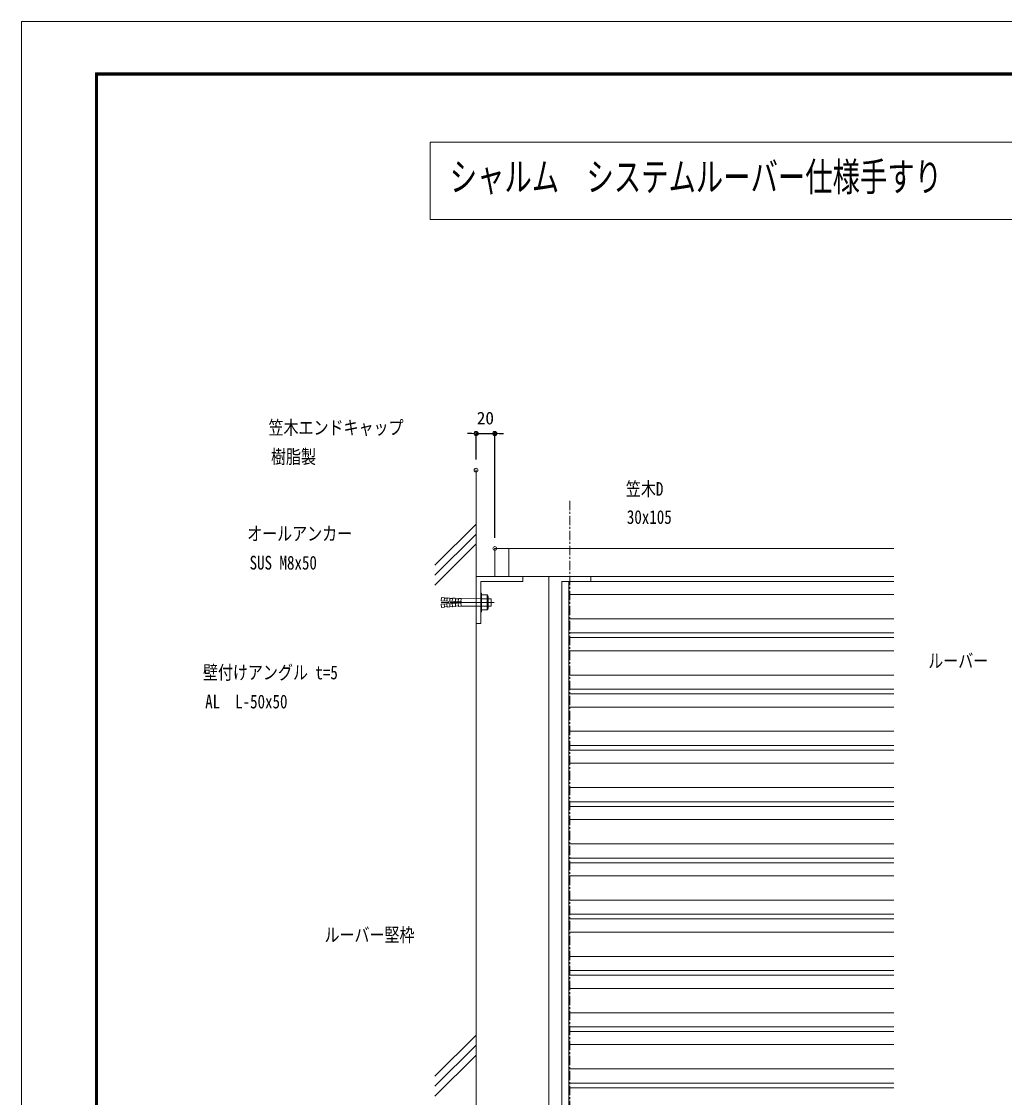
# Model space of a CAD drawing. Units: millimetres, scale not verified. Extents: x -1682 to 1682, y -1188 to 1188.
# Drawn here: x -1682 to -633, y 41 to 1188 of the extents above; entities that cross this region are included whole.
import ezdxf
from ezdxf.enums import TextEntityAlignment as Align

# ---------------------------------------------------------------- set-up
doc = ezdxf.new("R2010")
doc.units = ezdxf.units.MM
doc.header["$LTSCALE"] = 8
doc.header["$PDMODE"] = 32
doc.header["$PDSIZE"] = 4
doc.linetypes.add('USER1', pattern=[2, 1.25, -0.25, 0.25, -0.25])
doc.linetypes.add('USER4', pattern=[2.3, 2, -0.1, 0.1, -0.1])
for name, color, linetype, lineweight in [('0-0_0', 7, 'Continuous', 18), ('0-1_DEFPOINTS', 7, 'Continuous', 18), ('0-5_WAKU', 7, 'Continuous', 18), ('0-7_2躯体線', 4, 'Continuous', 18), ('0-8_3中心線', 2, 'USER1', 18), ('0-9_41ｱﾙﾐ', 6, 'Continuous', 18), ('0-B_42ｱﾙﾐ部品', 6, 'Continuous', 18), ('0-E_4アルミ', 6, 'Continuous', 18)]:
    doc.layers.add(name, color=color, linetype=linetype, lineweight=lineweight)
doc.layers.add('0-3_MOJI', color=7, linetype='Continuous')
doc.layers.add('1-7_1寸法', color=7, linetype='Continuous')
doc.styles.add('ＭＳ ゴシック', font='')
doc.styles.get('ＭＳ ゴシック').set_extended_font_data('MS Gothic')

# ---------------------------------------------------------------- blocks, each defined once
blk = doc.blocks.new('_ORIGIN2')
at = {"layer": '0-0_0'}
blk.add_line((-0.5, 0), (-1, 0), dxfattribs=at)
for radius in [0.5, 0.25]:
    blk.add_circle((0, 0), radius, dxfattribs=at)
blk = doc.blocks.new('D32')
at = {"layer": '0-1_DEFPOINTS'}
for p in [(-1131.733, -994.848), (-1151.733, -1033.855), (-1131.733, -1117.355)]:
    blk.add_point(p, dxfattribs=at)
at = {"layer": '1-7_1寸法'}
for p, q in [((-1156.333, -994.848), (-1160.933, -994.848)), ((-1151.733, -1022.355), (-1151.733, -994.848)), ((-1151.733, -994.848), (-1131.733, -994.848)), ((-1131.733, -1105.855), (-1131.733, -994.848)), ((-1127.133, -994.848), (-1122.533, -994.848))]:
    blk.add_line(p, q, dxfattribs=at)
at = {"layer": '1-7_1寸法', "xscale": 4.6, "yscale": 4.6}
blk.add_blockref('_ORIGIN2', (-1151.733, -994.848), dxfattribs=at)
at = {"layer": '1-7_1寸法', "xscale": 4.6, "yscale": 4.6, "rotation": 180}
blk.add_blockref('_ORIGIN2', (-1131.733, -994.848), dxfattribs=at)
at = {"layer": '1-7_1寸法', "style": 'ＭＳ ゴシック'}
blk.add_text('20', height=13.49, dxfattribs=at).set_placement((-1150.933, -989.098), align=Align.BOTTOM_LEFT)

msp = doc.modelspace()

# ---------------------------------------------------------------- linework, layer by layer
at = {"layer": '0-0_0'}
for p, q in [((-1177.178, 626.106), (-751.384, 626.106)), ((-1177.178, 626.106), (-1177.178, 596.106)), ((-1162.178, 626.106), (-1162.178, 596.106)), ((-1177.178, 596.106), (-751.384, 596.106)), ((-1119.678, -448.894), (-1119.678, 596.106)), ((-1074.678, 596.106), (-1074.678, 591.106))]:
    msp.add_line(p, q, dxfattribs=at)
msp.add_lwpolyline([(-515.289, 977.029), (-1246.265, 977.029), (-1246.265, 1059.355), (-515.289, 1059.355)], close=True, dxfattribs=at)
at = {"layer": '0-1_DEFPOINTS', "color": 5}
msp.add_line((1682, 1188), (-1682, 1188), dxfattribs=at)
msp.add_lwpolyline([(-1682, 1188), (-1682, -1188), (1682, -1188)], dxfattribs=at)
at = {"layer": '0-5_WAKU'}
for p, q in [((-1603.2, 1133.2), (-1603.2, -1129.2)), ((1599.2, 1133.2), (-1603.2, 1133.2)), ((-1602.6, 1132.6), (-1602.6, -1128.6)), ((1598.6, 1132.6), (-1602.6, 1132.6)), ((-1602, 1132), (-1602, -1128)), ((1598, 1132), (-1602, 1132)), ((-1601.4, 1131.4), (-1601.4, -1127.4)), ((1597.4, 1131.4), (-1601.4, 1131.4)), ((-1600.8, 1130.8), (-1600.8, -1126.8)), ((1596.8, 1130.8), (-1600.8, 1130.8))]:
    msp.add_line(p, q, dxfattribs=at)
at = {"layer": '0-7_2躯体線'}
for p, q in [((-1197.178, 709.606), (-1197.178, -598.894)), ((-1197.178, 652.162), (-1241.008, 608.332)), ((-1197.178, 641.554), (-1241.008, 597.724)), ((-1197.178, 630.945), (-1241.008, 587.115)), ((-1197.178, 107.227), (-1241.008, 63.397)), ((-1197.178, 96.619), (-1241.008, 52.789)), ((-1197.178, 86.01), (-1241.008, 42.18))]:
    msp.add_line(p, q, dxfattribs=at)
at = {"layer": '0-8_3中心線'}
for p, q in [((-1097.178, 677.086), (-1097.178, -598.894)), ((-1177.794, 568.606), (-1234.19, 568.606))]:
    msp.add_line(p, q, dxfattribs=at)
at = {"layer": '0-8_3中心線', "linetype": 'USER4'}
msp.add_line((-1177.794, 568.606), (-1224.592, 568.606), dxfattribs=at)
at = {"layer": '0-9_41ｱﾙﾐ'}
for p, q in [((-1234.19, 570.394), (-1233.991, 573.847)), ((-1230.979, 573.673), (-1233.991, 573.847)), ((-1230.979, 573.673), (-1231.179, 570.193)), ((-1192.178, 578.606), (-1192.178, 558.606)), ((-1191.192, 578.606), (-1192.178, 578.606)), ((-1191.192, 578.606), (-1191.192, 558.606)), ((-1185.192, 576.606), (-1191.192, 576.606)), ((-1185.192, 576.606), (-1185.192, 560.606)), ((-1184.192, 574.606), (-1184.192, 562.606)), ((-1212.738, 569.106), (-1234.192, 570.353)), ((-1212.738, 568.106), (-1234.192, 566.86)), ((-1234.19, 566.818), (-1233.991, 563.366)), ((-1230.979, 563.54), (-1233.991, 563.366)), ((-1230.979, 563.54), (-1231.179, 567.02)), ((-1228.012, 573.001), (-1231.007, 573.174)), ((-1228.012, 564.212), (-1231.007, 564.039)), ((-1227.984, 573.5), (-1228.184, 570.02)), ((-1227.984, 563.712), (-1228.184, 567.193)), ((-1224.989, 573.328), (-1227.984, 573.5)), ((-1224.989, 563.885), (-1227.984, 563.712)), ((-1224.989, 573.328), (-1225.189, 569.847)), ((-1224.989, 563.885), (-1225.189, 567.365)), ((-1222.356, 572.675), (-1225.017, 572.828)), ((-1222.356, 564.538), (-1225.017, 564.384)), ((-1222.356, 572.675), (-1224.933, 572.824)), ((-1222.356, 564.538), (-1224.933, 564.389)), ((-1222.328, 573.174), (-1222.528, 569.692)), ((-1222.328, 564.039), (-1222.528, 567.521)), ((-1219.333, 573.001), (-1222.328, 573.174)), ((-1219.333, 564.211), (-1222.328, 564.039)), ((-1218.999, 572.982), (-1221.994, 573.155)), ((-1218.999, 564.231), (-1221.994, 564.058)), ((-1218.999, 572.982), (-1219.199, 569.502)), ((-1218.999, 564.231), (-1219.199, 567.711)), ((-1216.366, 572.329), (-1219.027, 572.483)), ((-1216.032, 572.31), (-1219.027, 572.483)), ((-1216.032, 564.903), (-1219.027, 564.73)), ((-1216.366, 564.883), (-1219.027, 564.73)), ((-1216.004, 572.809), (-1216.204, 569.329)), ((-1216.004, 564.403), (-1216.204, 567.884)), ((-1213.008, 572.637), (-1216.004, 572.809)), ((-1213.008, 564.576), (-1216.004, 564.403)), ((-1192.178, 564.606), (-1213.24, 564.606)), ((-1213.21, 569.142), (-1213.008, 572.637)), ((-1213.21, 568.07), (-1213.008, 564.576)), ((-1192.178, 572.587), (-1213.008, 572.637)), ((-1212.738, 568.106), (-1212.738, 569.106)), ((-1185.192, 572.606), (-1191.192, 572.606)), ((-1185.192, 564.606), (-1191.192, 564.606)), ((-1180.995, 572.606), (-1184.192, 572.606)), ((-1180.995, 564.606), (-1184.192, 564.606)), ((-1180.995, 572.606), (-1180.995, 564.606)), ((-1191.192, 558.606), (-1192.178, 558.606)), ((-1185.192, 560.606), (-1191.192, 560.606))]:
    msp.add_line(p, q, dxfattribs=at)
for centre, radius, start, end in [((-1186.692, 574.606), 2.5, 306.8699, 53.1301), ((-1192.692, 568.606), 8.5, 331.92751, 28.07249), ((-1186.692, 562.606), 2.5, 306.8699, 53.1301)]:
    msp.add_arc(centre, radius, start, end, dxfattribs=at)
at = {"layer": '0-B_42ｱﾙﾐ部品'}
for p, q in [((-1197.178, 596.106), (-1147.178, 596.106)), ((-1197.178, 546.106), (-1197.178, 596.106)), ((-1192.178, 546.106), (-1192.178, 591.106)), ((-1192.178, 591.106), (-1147.178, 591.106)), ((-1147.178, 596.106), (-1147.178, 591.106)), ((-1192.178, 546.106), (-1197.178, 546.106))]:
    msp.add_line(p, q, dxfattribs=at)
at = {"layer": '0-E_4アルミ'}
for p, q in [((-1105.678, 591.106), (-751.384, 591.106)), ((-1105.678, 591.106), (-1105.678, -423.894)), ((-1098.178, 591.106), (-1098.178, -423.894)), ((-751.384, 577.106), (-1098.178, 577.106)), ((-751.384, 551.207), (-1098.178, 551.207)), ((-751.384, 536.106), (-1098.178, 536.106)), ((-1098.178, 531.106), (-751.384, 531.106)), ((-751.384, 517.106), (-1098.178, 517.106)), ((-751.384, 491.207), (-1098.178, 491.207)), ((-751.384, 476.106), (-1098.178, 476.106)), ((-1098.178, 471.106), (-751.384, 471.106)), ((-751.384, 457.106), (-1098.178, 457.106)), ((-751.384, 431.207), (-1098.178, 431.207)), ((-751.384, 416.106), (-1098.178, 416.106)), ((-1098.178, 411.106), (-751.384, 411.106)), ((-751.384, 397.106), (-1098.178, 397.106)), ((-751.384, 371.207), (-1098.178, 371.207)), ((-751.384, 356.106), (-1098.178, 356.106)), ((-1098.178, 351.106), (-751.384, 351.106)), ((-751.384, 337.106), (-1098.178, 337.106)), ((-751.384, 311.207), (-1098.178, 311.207)), ((-751.384, 296.106), (-1098.178, 296.106)), ((-1098.178, 291.106), (-751.384, 291.106)), ((-751.384, 277.106), (-1098.178, 277.106)), ((-751.384, 251.207), (-1098.178, 251.207)), ((-751.384, 236.106), (-1098.178, 236.106)), ((-1098.178, 231.106), (-751.384, 231.106)), ((-751.384, 217.106), (-1098.178, 217.106)), ((-751.384, 191.207), (-1098.178, 191.207)), ((-751.384, 176.106), (-1098.178, 176.106)), ((-1098.178, 171.106), (-751.384, 171.106)), ((-751.384, 157.106), (-1098.178, 157.106)), ((-751.384, 131.207), (-1098.178, 131.207)), ((-751.384, 116.106), (-1098.178, 116.106)), ((-1098.178, 111.106), (-751.384, 111.106)), ((-751.384, 97.106), (-1098.178, 97.106)), ((-751.384, 71.207), (-1098.178, 71.207)), ((-751.384, 56.106), (-1098.178, 56.106)), ((-1098.178, 51.106), (-751.384, 51.106))]:
    msp.add_line(p, q, dxfattribs=at)

# ---------------------------------------------------------------- block references
at = {"layer": '1-7_1寸法'}
msp.add_blockref('D32', (-45.445, 1743.461), dxfattribs=at)

# ---------------------------------------------------------------- texts
at = {"layer": '0-0_0', "style": 'ＭＳ ゴシック'}
for s, height, width, p in [('シャルム\u3000システムルーバー仕様手すり', 30.55, 0.7, (-1225.202, 997.979)), ('笠木エンドキャップ', 14.66, 0.8, (-1418.483, 743.252)), ('樹脂製', 14.66, 0.8, (-1415.88, 712.268)), ('オールアンカー', 14.66, 0.8, (-1441.308, 630.258)), ('SUS M8x50', 14.66, 0.8, (-1438.704, 599.274)), ('ルーバー', 14.66, 0.8, (-714.803, 494.565)), ('壁付けアングル t=5', 14.66, 0.8, (-1488.47, 482.217)), ('AL\u3000L-50x50', 14.66, 0.8, (-1486.094, 451.232)), ('ルーバー堅枠', 14.66, 0.8, (-1358.808, 202.439))]:
    msp.add_text(s, height=height, dxfattribs=dict(at, width=width)).set_placement(p, align=Align.BOTTOM_LEFT)
at = {"layer": '0-3_MOJI', "style": 'ＭＳ ゴシック', "width": 0.8}
for s, p in [('笠木D', (-1037.318, 677.898)), ('30x105', (-1036.286, 647.965))]:
    msp.add_text(s, height=14.66, dxfattribs=at).set_placement(p, align=Align.BOTTOM_LEFT)

doc.saveas('drawing.dxf')
